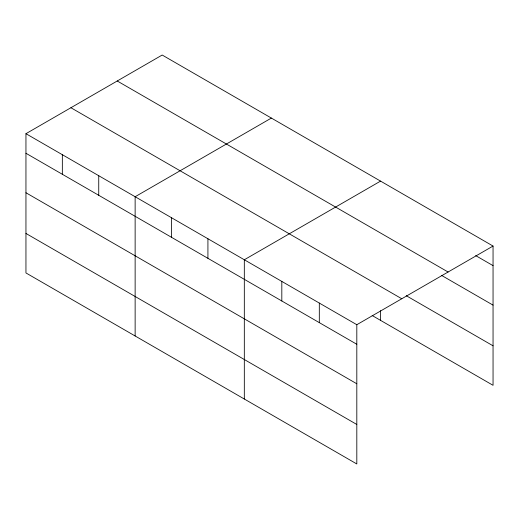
<?xml version="1.0" encoding="UTF-8"?>
<svg xmlns="http://www.w3.org/2000/svg" width="519" height="519" viewBox="0 0 519 519"><rect width="100%" height="100%" fill="white"/><g stroke="black" fill="none" stroke-linecap="round" stroke-linejoin="round"><path stroke-width="0.78" d="M25.95 133.688L356.812 324.712L356.812 463.967L25.95 272.942L25.95 133.688L162.188 55.033L493.05 246.058L493.05 385.312L372.155 315.513M271.372 118.073L135.135 196.727L135.135 335.981M380.557 181.112L244.319 259.766L244.319 399.02M356.812 324.712L493.05 246.058M475.689 255.608L493.05 265.631M117.229 80.99L448.092 272.014M441.663 275.459L493.05 305.127M406.247 295.7L493.05 345.816M70.908 107.731L401.771 298.756M25.95 153.267L356.812 344.285M25.95 192.757L356.812 383.781M25.95 233.446L356.812 424.471M380.557 310.693L380.557 320.359M319.315 303.064L319.315 322.636M281.817 281.415L281.817 300.988M207.924 238.753L207.924 258.326M171.529 217.74L171.529 237.313M98.74 175.714L98.74 195.293M62.345 154.701L62.345 174.28"/></g></svg>
